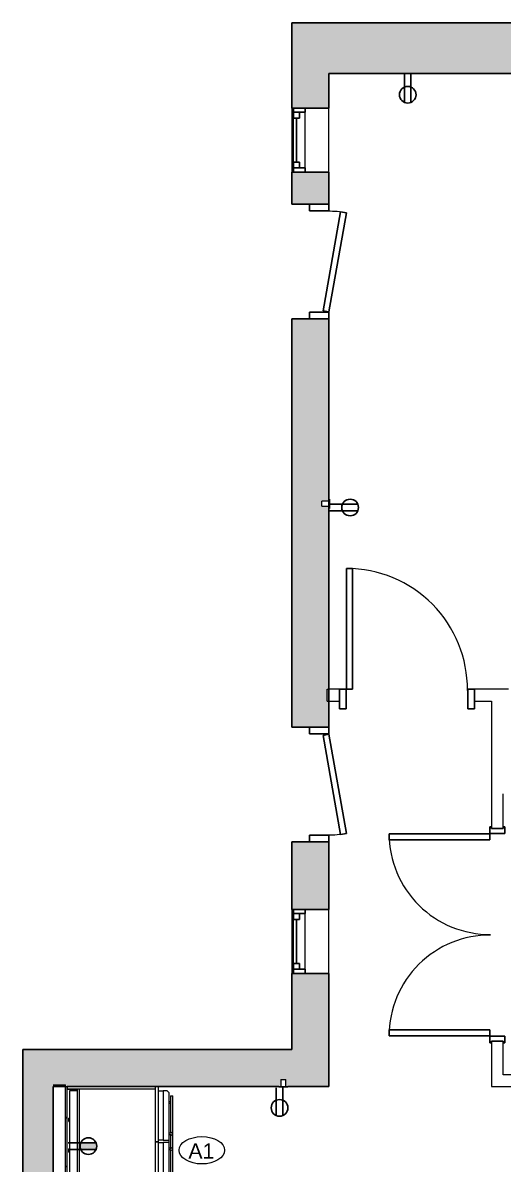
# Model space of a CAD drawing. Header units: inches. Extents: x -545 to 1062, y -2066 to -1239.
# Drawn here: x -529.2 to -386.8, y -1780.4 to -1442.2 of the extents above; entities that cross this region are included whole.
import ezdxf

# ---------------------------------------------------------------- set-up
doc = ezdxf.new("R2010")
doc.units = ezdxf.units.IN
doc.header["$MEASUREMENT"] = 0
for name, color, linetype, lineweight in [('A-ANNO-NOTE', 131, 'Continuous', 40), ('A-DOOR', 31, 'Continuous', 18), ('A-DOOR-FRAM', 31, 'Continuous', 30), ('A-GLAZ', 151, 'Continuous', 18), ('A-WALL', 113, 'Continuous', 18), ('A-WALL-PATT', 111, 'Continuous', 18), ('E-ELEC-FIXT', 91, 'Continuous', 9), ('I-WALL', 2, 'Continuous', 18), ('Q-CASE', 31, 'Continuous', 9), ('Q-SPCQ', 91, 'Continuous', 9), ('Q-SPCQ-IDEN', 132, 'Continuous', 9)]:
    doc.layers.add(name, color=color, linetype=linetype, lineweight=lineweight)
doc.styles.add('Arial', font='arial.ttf', dxfattribs={"height": 4.5})

# ---------------------------------------------------------------- blocks, each defined once
blk = doc.blocks.new('Single Flush - D1 2_6_ X 8_ - NOT FR-6102241-1ST FLOOR - POWER _ SIGNAL')
at = {"layer": 'A-DOOR', "color": 8, "lineweight": 30}
for p, q in [((-14.76, -8.95), (14.6, -3.78)), ((14.91, -5.5), (-14.45, -10.68)), ((14.6, -3.78), (14.91, -5.5)), ((-14.45, -10.68), (-14.76, -8.95))]:
    blk.add_line(p, q, dxfattribs=at)
at = {"layer": 'A-DOOR', "lineweight": 9}
blk.add_arc((14.91, -5.5), 29.81, 179.5, 190, dxfattribs=at)
at = {"layer": 'A-DOOR-FRAM', "color": 8}
for p, q in [((-17, 0.25), (-17, -5.5)), ((-17, 0.25), (-15, 0.25)), ((-15, 0.25), (-15, -5.5)), ((15, 0.25), (15, -5.5)), ((15, 0.25), (17, 0.25)), ((17, 0.25), (17, -5.5)), ((-17, -5.5), (-15, -5.5)), ((15, -5.5), (17, -5.5))]:
    blk.add_line(p, q, dxfattribs=at)
blk = doc.blocks.new('Single Flush - D1 2_6_ X 6_8_ - NOT FR-6102216-1ST FLOOR - POWER _ SIGNAL')
at = {"layer": 'A-DOOR', "color": 8, "lineweight": 30}
for p, q in [((-14.45, 10.68), (-14.76, 8.95)), ((14.91, 5.5), (-14.45, 10.68)), ((-14.76, 8.95), (14.6, 3.78)), ((14.6, 3.78), (14.91, 5.5))]:
    blk.add_line(p, q, dxfattribs=at)
at = {"layer": 'A-DOOR', "lineweight": 9}
blk.add_arc((14.91, 5.5), 29.81, 170, 180.5, dxfattribs=at)
at = {"layer": 'A-DOOR-FRAM', "color": 8}
for p, q in [((-17, -0.25), (-17, 5.5)), ((-17, 5.5), (-15, 5.5)), ((-15, -0.25), (-15, 5.5)), ((15, -0.25), (15, 5.5)), ((15, 5.5), (17, 5.5)), ((17, -0.25), (17, 5.5)), ((-17, -0.25), (-15, -0.25)), ((15, -0.25), (17, -0.25))]:
    blk.add_line(p, q, dxfattribs=at)
blk = doc.blocks.new('Window-Double-Hung - 1_ 7_  X 52_-5644119-1ST FLOOR - POWER _ SIGNAL')
at = {"layer": 'A-GLAZ', "color": 8, "lineweight": 30}
for p, q in [((-9.5, 5.5), (-9.5, -5.5)), ((-9.5, 5), (-6.5, 5)), ((-8.25, 5), (-8.25, 1.5)), ((-6.5, 5), (-6.5, 3.25)), ((-6.5, 4.125), (6.5, 4.125)), ((6.5, 5), (9.5, 5)), ((6.5, 5), (6.5, 3.25)), ((8.25, 5), (8.25, 1.5)), ((9.5, -5.5), (9.5, 5.5)), ((-9.5, 1.5), (-8.25, 1.5)), ((-8.25, 3.25), (-6.5, 3.25)), ((8.25, 3.25), (6.5, 3.25)), ((8.25, 1.5), (9.5, 1.5))]:
    blk.add_line(p, q, dxfattribs=at)
at = {"layer": 'A-GLAZ'}
for p, q in [((9.5, 5.5), (-9.5, 5.5)), ((-9.5, -5.5), (9.5, -5.5))]:
    blk.add_line(p, q, dxfattribs=at)
at = {"layer": 'A-GLAZ', "lineweight": 9}
for p, q in [((-6.5, 5), (6.5, 5)), ((-8.25, 1.5), (8.25, 1.5))]:
    blk.add_line(p, q, dxfattribs=at)
blk = doc.blocks.new('Single Flush - D1 3_ X 8_  - NOT FR-6102174-1ST FLOOR - POWER _ SIGNAL')
at = {"layer": 'A-DOOR', "lineweight": 30}
for p, q in [((16.15625, -1.75), (17.90625, -1.75)), ((16.15625, -37.5625), (16.15625, -1.75)), ((17.90625, -1.75), (17.90625, -37.5625)), ((17.90625, -37.5625), (16.15625, -37.5625))]:
    blk.add_line(p, q, dxfattribs=at)
at = {"layer": 'A-DOOR', "lineweight": 9}
blk.add_arc((17.90625, -1.75), 35.8125, 179.5, 270, dxfattribs=at)
at = {"layer": 'A-DOOR-FRAM'}
for p, q in [((-20, 4), (-20, -1.75)), ((-20, 4), (-18, 4)), ((-18, 4), (-18, -1.75)), ((18.000004, 4), (18.000004, -1.75)), ((18.000004, 4), (20.000004, 4)), ((20.000004, 4), (20.000004, -1.75)), ((-20, -1.75), (-18, -1.75)), ((18.000004, -1.75), (20.000004, -1.75))]:
    blk.add_line(p, q, dxfattribs=at)
blk = doc.blocks.new('PS - Power Device _Wall Base_ - Duplex 4_-5208898-1ST FLOOR - POWER _ SIGNAL')
at = {"layer": 'E-ELEC-FIXT'}
for p, q in [((-452.7, -1755.31), (-451.2, -1755.31)), ((-452.7, -1755.31), (-452.7, -1757.44)), ((-451.2, -1757.44), (-451.2, -1755.31)), ((-453.32, -1757.44), (-450.57, -1757.44)), ((-453.32, -1757.44), (-453.32, -1757.62)), ((-450.57, -1757.62), (-453.32, -1757.62)), ((-450.57, -1757.62), (-450.57, -1757.44))]:
    blk.add_line(p, q, dxfattribs=at)
blk = doc.blocks.new('A-Refrigerator - A-Refrigerator-5810571-1ST FLOOR - POWER _ SIGNAL')
at = {"layer": 'Q-SPCQ'}
for p, q in [((15, 13.75), (-15, 13.75)), ((-15, 13.75), (-15, 11.55)), ((-3.18, 14), (-3.18, 13.75)), ((-3.18, 14), (-2.18, 14)), ((-2.18, 13.75), (-2.18, 14)), ((5.88, 14), (5.88, 13.75)), ((5.88, 14), (6.88, 14)), ((6.88, 13.75), (6.88, 14)), ((15, 11.55), (15, 13.75)), ((-15, -14), (-15, -12.45)), ((-0.36, -12.45), (-0.36, -14)), ((0.39, -14), (0.39, -12.45)), ((15, -12.45), (15, -14)), ((-0.36, -14), (-15, -14)), ((-15, -14), (-15, -15.21)), ((-15, -15.21), (-14.46, -15.75)), ((-14.46, -15.75), (-0.36, -15.75)), ((-2.41, -16.13), (-13.5, -16.13)), ((-13.5, -16.88), (-13.5, -16.13)), ((-13.5, -16.88), (13.5, -16.88)), ((-11.69, -15.75), (-11.69, -16.18)), ((-11.31, -16.18), (-11.31, -15.75)), ((-2.42, -15.75), (-2.42, -16.17)), ((2.05, -16.13), (-2.05, -16.13)), ((-2.04, -16.19), (-2.04, -15.75)), ((-0.36, -15.75), (-0.36, -14)), ((-0.36, -15.75), (0.39, -15.75)), ((15, -14), (0.39, -14)), ((0.39, -14), (0.39, -15.75)), ((0.39, -15.75), (14.39, -15.75)), ((2.04, -15.75), (2.04, -16.19)), ((13.5, -16.13), (2.41, -16.13)), ((2.42, -16.17), (2.42, -15.75)), ((11.31, -15.75), (11.31, -16.18)), ((11.69, -16.18), (11.69, -15.75)), ((13.5, -16.13), (13.5, -16.88)), ((14.39, -15.75), (15, -15.14)), ((15, -15.14), (15, -14))]:
    blk.add_line(p, q, dxfattribs=at)
for centre, start, end in [((-2.25, -16.5), 90, 270), ((-2.25, -16.5), 270, 90), ((2.25, -16.5), 90, 270), ((2.25, -16.5), 270, 90)]:
    blk.add_arc(centre, 0.375, start, end, dxfattribs=at)
blk = doc.blocks.new('Double Flush - D2 5_ X 8_-6101976-1ST FLOOR - POWER _ SIGNAL')
at = {"layer": 'A-DOOR', "lineweight": 30}
for p, q in [((-29.90625, 32.0625), (-28.15625, 32.0625)), ((-29.90625, 2.25), (-29.90625, 32.0625)), ((-28.15625, 32.0625), (-28.15625, 2.25)), ((28.15625, 32.0625), (28.15625, 2.25)), ((29.90625, 32.0625), (28.15625, 32.0625)), ((29.90625, 2.25), (29.90625, 32.0625)), ((-28.15625, 2.25), (-29.90625, 2.25)), ((28.15625, 2.25), (29.90625, 2.25))]:
    blk.add_line(p, q, dxfattribs=at)
at = {"layer": 'A-DOOR', "lineweight": 9}
for centre, start, end in [((-29.90625, 2.25), 359.5, 90), ((29.90625, 2.25), 90, 180.5)]:
    blk.add_arc(centre, 29.8125, start, end, dxfattribs=at)
at = {"layer": 'A-DOOR-FRAM'}
for p, q in [((-32, 2.25), (-30, 2.25)), ((-32, 2.25), (-32, 1.75)), ((-32, 1.75), (-31.5, 1.75)), ((-31.5, -1.75), (-31.5, 1.75)), ((-30, -2.25), (-30, 2.25)), ((30.000004, -2.25), (30.000004, 2.25)), ((30.000004, 2.25), (32.000004, 2.25)), ((31.500004, 1.75), (32.000004, 1.75)), ((31.500004, -1.75), (31.500004, 1.75)), ((32.000004, 2.25), (32.000004, 1.75)), ((-32, -1.75), (-31.5, -1.75)), ((-32, -2.25), (-32, -1.75)), ((-32, -2.25), (-30, -2.25)), ((30.000004, -2.25), (32.000004, -2.25)), ((31.500004, -1.75), (32.000004, -1.75)), ((32.000004, -2.25), (32.000004, -1.75))]:
    blk.add_line(p, q, dxfattribs=at)
blk = doc.blocks.new('CW Cupbd1 - Fridge 80_h x 24_d - 2 Doors 2-5962834-1ST FLOOR - POWER _ SIGNAL')
at = {"layer": 'Q-CASE', "lineweight": 30}
for p, q in [((2.75, -2.36), (2, -2.36)), ((2.75, -5.31), (2.75, -2.36)), ((34.75, -2.36), (34, -2.36)), ((34, -2.36), (34, -5.31)), ((34.75, -28.56), (34.75, -2.36)), ((2, -16.24), (2, -28.56))]:
    blk.add_line(p, q, dxfattribs=at)
at = {"layer": 'Q-CASE'}
for p, q in [((34, -5.31), (2.75, -5.31)), ((2.75, -5.31), (2.75, -6.06)), ((2.75, -6.06), (2.75, -28.56)), ((2.75, -6.06), (34, -6.06)), ((34, -6.06), (34, -5.31)), ((34, -28.56), (34, -6.06)), ((2, -28.56), (18.37, -28.56)), ((2, -28.56), (2, -29.31)), ((18.37, -29.31), (2, -29.31)), ((18.37, -29.31), (18.37, -28.56)), ((18.37, -28.56), (34.75, -28.56)), ((18.37, -28.56), (18.37, -29.31)), ((34.75, -29.31), (18.37, -29.31)), ((34.75, -29.31), (34.75, -28.56))]:
    blk.add_line(p, q, dxfattribs=at)
blk = doc.blocks.new('PS - Power Device _Wall Base_ - Duplex GFCI-5206083-1ST FLOOR - POWER _ SIGNAL')
at = {"layer": 'E-ELEC-FIXT'}
for p, q in [((-295.51, -1536.62), (-295.51, -1533.87)), ((-295.32, -1533.87), (-295.51, -1533.87)), ((-295.32, -1533.87), (-295.32, -1536.62)), ((-293.2, -1534.5), (-295.32, -1534.5)), ((-293.2, -1534.5), (-293.2, -1536)), ((-295.51, -1536.62), (-295.32, -1536.62)), ((-295.32, -1536), (-293.2, -1536))]:
    blk.add_line(p, q, dxfattribs=at)
blk = doc.blocks.new('Appliance_Specialty Equipment Tag - Standard-3515593-1ST FLOOR - POWER _ SIGNAL')
at = {"layer": 'Q-SPCQ-IDEN'}
blk.add_ellipse((-0.0499, 0.0037), major_axis=(-0.1406, 0), ratio=0.600473, dxfattribs=at)

msp = doc.modelspace()

# ---------------------------------------------------------------- hatches: boundary and pattern name
at = {"layer": 'A-ANNO-NOTE', "lineweight": 9}
for points in [[(-507.49, -1776.05), (-512.2, -1774.81), (-512.21, -1774.88), (-509.74, -1775.49)], [(-507.49, -1776.05), (-512.21, -1774.88), (-512.21, -1774.95), (-509.74, -1775.53)], [(-507.49, -1776.05), (-512.21, -1774.95), (-512.21, -1775.02), (-509.74, -1775.56)], [(-507.49, -1776.05), (-512.21, -1775.02), (-512.21, -1775.09), (-509.74, -1775.59)], [(-507.49, -1776.05), (-512.21, -1775.09), (-512.21, -1775.16), (-509.74, -1775.63)], [(-507.49, -1776.05), (-512.21, -1775.16), (-512.21, -1775.23), (-509.74, -1775.66)], [(-507.49, -1776.05), (-512.21, -1775.23), (-512.21, -1775.3), (-509.74, -1775.69)], [(-507.49, -1776.05), (-512.21, -1775.3), (-512.2, -1775.37), (-509.74, -1775.73)], [(-507.49, -1776.05), (-512.19, -1774.74), (-512.2, -1774.81), (-509.74, -1775.46)], [(-507.49, -1776.05), (-512.2, -1775.37), (-512.19, -1775.44), (-509.74, -1775.76)], [(-507.49, -1776.05), (-512.18, -1774.67), (-512.19, -1774.74), (-509.74, -1775.42)], [(-507.49, -1776.05), (-512.19, -1775.44), (-512.18, -1775.51), (-509.74, -1775.79)], [(-507.49, -1776.05), (-512.17, -1774.6), (-512.18, -1774.67), (-509.74, -1775.39)], [(-507.49, -1776.05), (-512.18, -1775.51), (-512.17, -1775.58), (-509.74, -1775.82)], [(-507.49, -1776.05), (-512.15, -1774.53), (-512.17, -1774.6), (-509.74, -1775.35)], [(-507.49, -1776.05), (-512.17, -1775.58), (-512.15, -1775.65), (-509.74, -1775.86)], [(-507.49, -1776.05), (-512.13, -1774.47), (-512.15, -1774.53), (-509.74, -1775.32)], [(-507.49, -1776.05), (-512.15, -1775.65), (-512.13, -1775.72), (-509.74, -1775.89)], [(-507.49, -1776.05), (-512.12, -1774.4), (-512.13, -1774.47), (-509.74, -1775.28)], [(-507.49, -1776.05), (-512.09, -1774.33), (-512.12, -1774.4), (-509.74, -1775.25)], [(-507.49, -1776.05), (-512.07, -1774.26), (-512.09, -1774.33), (-509.74, -1775.21)], [(-507.49, -1776.05), (-512.05, -1774.2), (-512.07, -1774.26), (-509.74, -1775.17)], [(-507.49, -1776.05), (-512.02, -1774.13), (-512.05, -1774.2), (-509.74, -1775.14)], [(-507.49, -1776.05), (-507.48, -1774.13), (-512.02, -1774.13), (-509.74, -1775.1)], [(-507.49, -1776.05), (-507.46, -1775.98), (-507.48, -1774.13)], [(-507.36, -1775.72), (-507.42, -1774.26), (-507.48, -1774.13)], [(-507.46, -1775.98), (-507.36, -1775.72), (-507.48, -1774.13)], [(-507.36, -1775.72), (-507.27, -1774.95), (-507.42, -1774.26)], [(-507.36, -1775.72), (-507.27, -1775.16), (-507.27, -1774.95)], [(-507.36, -1775.72), (-507.3, -1775.44), (-507.27, -1775.16)], [(-507.49, -1776.05), (-512.13, -1775.72), (-512.12, -1775.78), (-509.74, -1775.92)], [(-507.49, -1776.05), (-512.12, -1775.78), (-512.09, -1775.85), (-509.74, -1775.95)], [(-507.49, -1776.05), (-512.09, -1775.85), (-512.07, -1775.92), (-509.74, -1775.98)], [(-507.49, -1776.05), (-512.07, -1775.92), (-512.05, -1775.98), (-509.74, -1776.02)], [(-507.49, -1776.05), (-512.05, -1775.98), (-512.02, -1776.05), (-509.74, -1776.05)]]:
    msp.add_hatch(color=256, dxfattribs=at).paths.add_polyline_path(points, flags=0)
at = {"layer": 'A-WALL-PATT', "lineweight": 9}
h = msp.add_hatch(color=7, dxfattribs=at)
h.paths.add_polyline_path([(-438.45, -1746.44), (-438.45, -1723.94), (-449.45, -1723.94), (-449.45, -1746.44)], flags=0)
h.paths.add_polyline_path([(-449.45, -1704.94), (-438.45, -1704.94), (-438.45, -1684.95), (-449.45, -1684.95), (-449.45, -1696.07)], flags=0)
h.paths.add_polyline_path([(-449.45, -1650.95), (-438.45, -1650.95), (-438.45, -1585.45), (-440.57, -1585.45), (-440.57, -1583.95), (-438.45, -1583.95), (-438.45, -1529.95), (-449.45, -1529.95), (-449.45, -1614.61)], flags=0)
h.paths.add_polyline_path([(-438.45, -1495.95), (-438.45, -1486.45), (-449.45, -1486.45), (-449.45, -1495.95)], flags=0)
h.paths.add_polyline_path([(-438.45, -1467.45), (-438.45, -1442.2), (-449.45, -1442.2), (-449.45, -1467.45)], flags=0)
for points in [[(-295.32, -1457.2), (-277.95, -1457.2), (-277.95, -1442.2), (-438.45, -1442.2), (-438.45, -1457.2)], [(-529.17, -1925.58), (-520.17, -1925.58), (-520.17, -1746.44), (-529.17, -1746.44), (-529.17, -1899.71)], [(-487.84, -1757.44), (-485.67, -1757.44), (-485.67, -1746.44), (-520.17, -1746.44), (-520.17, -1757.44), (-495.14, -1757.44)], [(-438.45, -1757.44), (-438.45, -1746.44), (-485.67, -1746.44), (-485.67, -1757.44), (-452.7, -1757.44), (-452.7, -1755.31), (-451.2, -1755.31), (-451.2, -1757.44), (-450.57, -1757.44)]]:
    msp.add_hatch(color=7, dxfattribs=at).paths.add_polyline_path(points, flags=0)
h = msp.add_hatch(dxfattribs=at)
h.set_pattern_fill('FP_1', color=256, style=0, pattern_type=2)
h.set_pattern_definition([(0, (0, 0), (15.36, 3.84), [0.634, -10.886, 0.634, -10.886, -61.44]), (0, (0, 0), (15.36, 3.84), [-23.04, 0.634, -22.406, 0.634, -10.886, -26.88]), (0, (0, 0), (15.36, 3.84), [-57.6, 0.634, -7.046, 0.634, -18.566]), (120, (5.76, 1.92), (-11.0055376, 11.38215), [0.634, -10.886, 0.634, -10.886, -61.44]), (120, (5.76, 1.92), (-11.0055376, 11.38215), [-23.04, 0.634, -22.406, 0.634, -10.886, -26.88]), (120, (5.76, 1.92), (-11.0055376, 11.38215), [-57.6, 0.634, -7.046, 0.634, -18.566]), (240, (7.68, 9.6), (-4.3544624, -15.22215), [0.634, -10.886, 0.634, -10.886, -61.44]), (240, (7.68, 9.6), (-4.3544624, -15.22215), [-23.04, 0.634, -22.406, 0.634, -10.886, -26.88]), (240, (7.68, 9.6), (-4.3544624, -15.22215), [-57.6, 0.634, -7.046, 0.634, -18.566])])
h.paths.add_polyline_path([(-516.05, -1914.58), (-516.05, -1875.94), (-516.55, -1875.94), (-516.55, -1914.58)], flags=0)
h.paths.add_polyline_path([(-516.05, -1874.44), (-516.05, -1804.84), (-516.55, -1804.84), (-516.55, -1874.44)], flags=0)
h.paths.add_polyline_path([(-516.55, -1803.34), (-516.05, -1803.34), (-516.05, -1757.44), (-516.55, -1757.44), (-516.55, -1802.72)], flags=0)

# ---------------------------------------------------------------- linework, layer by layer
at = {"layer": 'A-ANNO-NOTE', "lineweight": 30}
for p, q in [((-416.03, -1457.53), (-416.03, -1465.79)), ((-414.12, -1457.53), (-414.12, -1465.79)), ((-414.12, -1457.53), (-414.12, -1465.79)), ((-438.12, -1584.87), (-429.86, -1584.87)), ((-438.12, -1584.87), (-429.86, -1584.87)), ((-438.12, -1586.79), (-429.86, -1586.79)), ((-454.03, -1757.76), (-454.03, -1766.03)), ((-452.12, -1757.76), (-452.12, -1766.03)), ((-452.12, -1757.76), (-452.12, -1766.03)), ((-515.72, -1774.13), (-507.46, -1774.13)), ((-515.72, -1774.13), (-507.46, -1774.13)), ((-515.72, -1776.05), (-507.46, -1776.05))]:
    msp.add_line(p, q, dxfattribs=at)
at = {"layer": 'A-ANNO-NOTE', "lineweight": 9}
for p, q in [((-507.48, -1774.13), (-512.02, -1774.13)), ((-512.02, -1776.05), (-507.49, -1776.05))]:
    msp.add_line(p, q, dxfattribs=at)
at = {"layer": 'A-ANNO-NOTE', "lineweight": 30}
for centre in [(-415.08, -1463.51), (-432.14, -1585.83), (-453.08, -1763.74), (-509.74, -1775.09)]:
    msp.add_circle(centre, 2.47, dxfattribs=at)
at = {"layer": 'A-ANNO-NOTE', "lineweight": 9}
for centre, radius, start, end in [((-509.74, -1775.09), 2.47, 157.2244, 202.7756), ((-509.52, -1775.08), 2.25, 334.5156, 24.9234)]:
    msp.add_arc(centre, radius, start, end, dxfattribs=at)
at = {"layer": 'A-WALL', "color": 8, "lineweight": 30}
for p, q in [((-449.45, -1442.2), (-449.45, -1467.45)), ((-277.95, -1442.2), (-449.45, -1442.2)), ((-438.45, -1467.45), (-438.45, -1457.2)), ((-438.45, -1457.2), (-295.32, -1457.2)), ((-449.45, -1486.45), (-449.45, -1495.95)), ((-438.45, -1495.95), (-438.45, -1486.45)), ((-449.45, -1495.95), (-438.45, -1495.95)), ((-438.45, -1529.95), (-449.45, -1529.95)), ((-449.45, -1529.95), (-449.45, -1650.95)), ((-438.45, -1583.33), (-438.45, -1529.95)), ((-438.45, -1650.95), (-438.45, -1586.08)), ((-449.45, -1650.95), (-438.45, -1650.95)), ((-438.45, -1684.95), (-449.45, -1684.95)), ((-449.45, -1684.95), (-449.45, -1704.94)), ((-438.45, -1704.94), (-438.45, -1684.95)), ((-449.45, -1723.94), (-449.45, -1746.44)), ((-438.45, -1757.44), (-438.45, -1723.94)), ((-449.45, -1746.44), (-529.17, -1746.44)), ((-529.17, -1746.44), (-529.17, -1925.58)), ((-520.17, -1757.44), (-516.55, -1757.44)), ((-520.17, -1914.58), (-520.17, -1757.44)), ((-516.05, -1757.44), (-453.32, -1757.44)), ((-450.57, -1757.44), (-438.45, -1757.44))]:
    msp.add_line(p, q, dxfattribs=at)
at = {"layer": 'A-WALL'}
for p, q in [((-438.95, -1639.7), (-438.45, -1639.7)), ((-438.95, -1643.2), (-438.45, -1643.2)), ((-516.55, -1803.34), (-516.55, -1756.94))]:
    msp.add_line(p, q, dxfattribs=at)
at = {"layer": 'A-WALL', "color": 55}
msp.add_line((-516.55, -1757.44), (-516.05, -1757.44), dxfattribs=at)
at = {"layer": 'I-WALL', "lineweight": 9}
for p, q in [((-438.95, -1643.2), (-438.95, -1639.7)), ((-520.17, -1756.94), (-516.55, -1756.94))]:
    msp.add_line(p, q, dxfattribs=at)
at = {"layer": 'I-WALL'}
for p, q in [((-435.28, -1639.7), (-438.45, -1639.7)), ((-435.28, -1643.2), (-435.28, -1639.7)), ((-385.24, -1639.7), (-395.28, -1639.7)), ((-395.28, -1639.7), (-395.28, -1643.2)), ((-438.45, -1643.2), (-435.28, -1643.2)), ((-395.28, -1643.2), (-390.28, -1643.2)), ((-390.28, -1643.2), (-390.28, -1680.95)), ((-386.78, -1680.95), (-386.78, -1670.7)), ((-390.28, -1680.95), (-386.78, -1680.95)), ((-386.78, -1743.95), (-390.28, -1743.95)), ((-390.28, -1743.95), (-390.28, -1757.44)), ((-386.78, -1753.94), (-386.78, -1743.95)), ((-355.03, -1753.94), (-386.78, -1753.94)), ((-516.05, -1790.21), (-516.05, -1757.44)), ((-390.28, -1757.44), (-350.28, -1757.44))]:
    msp.add_line(p, q, dxfattribs=at)

# ---------------------------------------------------------------- block references
at = {"layer": 'A-DOOR'}
for name, p, rotation in [('Single Flush - D1 2_6_ X 6_8_ - NOT FR-6102216-1ST FLOOR - POWER _ SIGNAL', (-443.95, -1512.95), 269.9999999999999), ('Single Flush - D1 3_ X 8_  - NOT FR-6102174-1ST FLOOR - POWER _ SIGNAL', (-415.28, -1641.45), 180), ('Single Flush - D1 2_6_ X 8_ - NOT FR-6102241-1ST FLOOR - POWER _ SIGNAL', (-443.95, -1667.95), 89.99999999999991), ('Double Flush - D2 5_ X 8_-6101976-1ST FLOOR - POWER _ SIGNAL', (-388.53, -1712.45), 89.99999999999991)]:
    msp.add_blockref(name, p, dxfattribs=dict(at, rotation=rotation))
at = {"layer": 'A-GLAZ', "rotation": 89.99999999999991}
for p in [(-443.95, -1476.95), (-443.95, -1714.44)]:
    msp.add_blockref('Window-Double-Hung - 1_ 7_  X 52_-5644119-1ST FLOOR - POWER _ SIGNAL', p, dxfattribs=at)
at = {"layer": 'E-ELEC-FIXT', "rotation": 180}
msp.add_blockref('PS - Power Device _Wall Base_ - Duplex GFCI-5206083-1ST FLOOR - POWER _ SIGNAL', (-733.77, -3119.95), dxfattribs=at)
at = {"layer": 'E-ELEC-FIXT'}
msp.add_blockref('PS - Power Device _Wall Base_ - Duplex 4_-5208898-1ST FLOOR - POWER _ SIGNAL', (0, 0), dxfattribs=at)
at = {"layer": 'Q-CASE', "rotation": 89.99999999999973}
msp.add_blockref('CW Cupbd1 - Fridge 80_h x 24_d - 2 Doors 2-5962834-1ST FLOOR - POWER _ SIGNAL', (-518.41, -1792.2), dxfattribs=at)
at = {"layer": 'Q-SPCQ', "rotation": 89.9999999999998}
msp.add_blockref('A-Refrigerator - A-Refrigerator-5810571-1ST FLOOR - POWER _ SIGNAL', (-501.55, -1773.69), dxfattribs=at)
at = {"layer": 'Q-SPCQ-IDEN', "xscale": 47.99999999999997, "yscale": 47.99999999999997, "zscale": 47.99999999999997}
msp.add_blockref('Appliance_Specialty Equipment Tag - Standard-3515593-1ST FLOOR - POWER _ SIGNAL', (-473.7, -1776.5), dxfattribs=at)

# ---------------------------------------------------------------- texts
at = {"layer": 'Q-SPCQ-IDEN', "insert": (-480.09, -1774.27), "char_height": 4.5, "width": 9.393, "attachment_point": 1, "style": 'Arial'}
msp.add_mtext('A1', dxfattribs=at)

doc.saveas('drawing.dxf')
